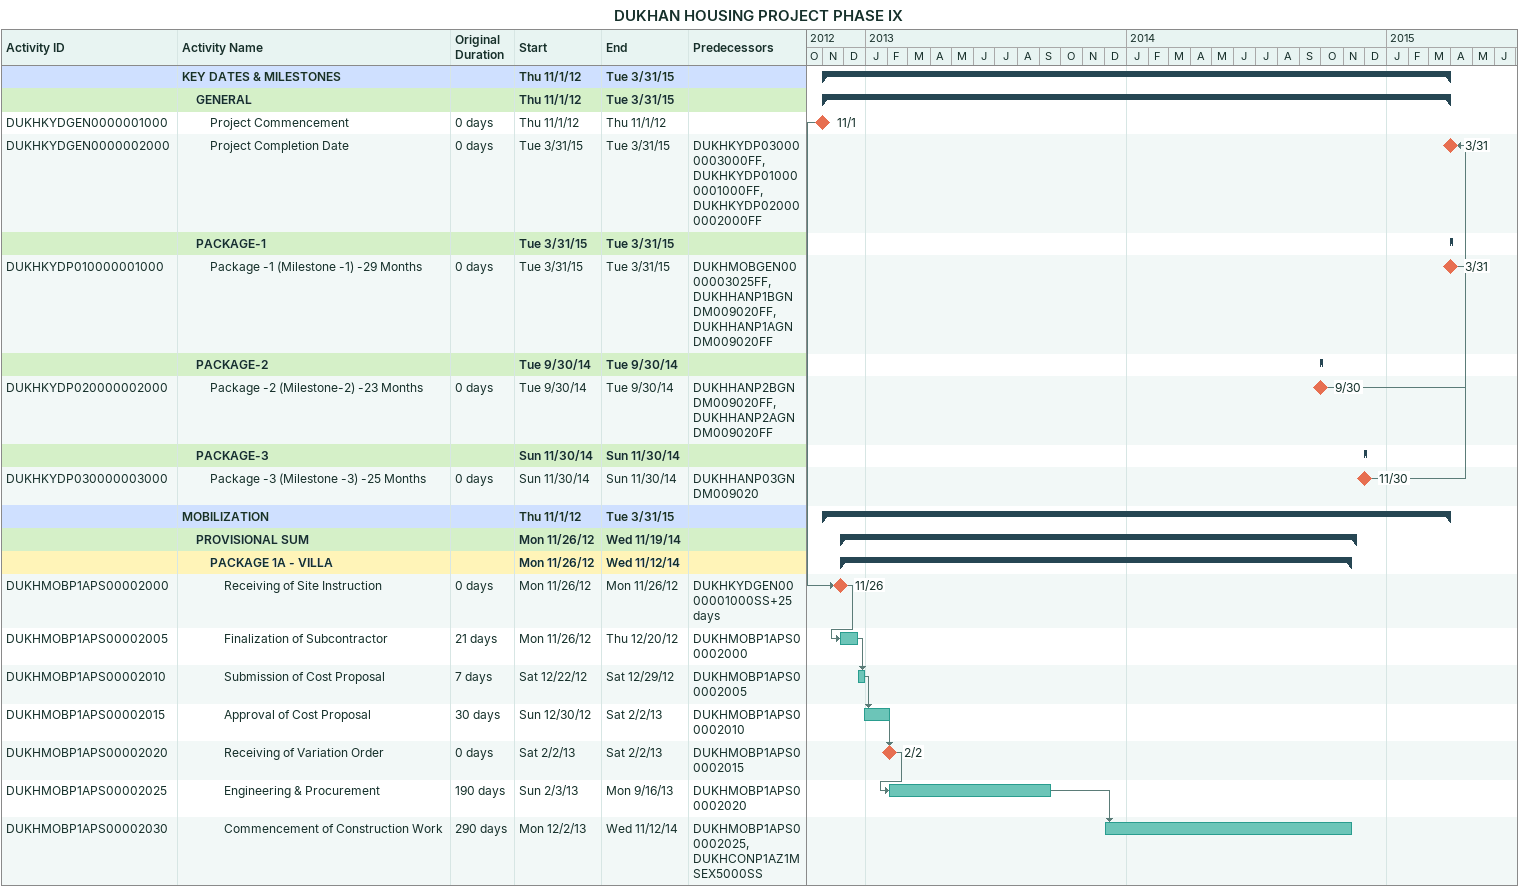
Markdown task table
DUKHAN HOUSING PROJECT PHASE IX

| ID | Level | Task | Original duration | Start | Finish | Predecessors |
|---|---|---|---|---|---|---|
|  | 1 | **KEY DATES & MILESTONES** |  | 2012-11-01 | 2015-03-31 |  |
|  | 2 | **GENERAL** |  | 2012-11-01 | 2015-03-31 |  |
| DUKHKYDGEN0000001000 | 3 | Project Commencement | 0d | 2012-11-01 | 2012-11-01 |  |
| DUKHKYDGEN0000002000 | 3 | Project Completion Date | 0d | 2015-03-31 | 2015-03-31 | DUKHKYDP030000003000FF, DUKHKYDP010000001000FF, DUKHKYDP020000002000FF |
|  | 2 | **PACKAGE-1** |  | 2015-03-31 | 2015-03-31 |  |
| DUKHKYDP010000001000 | 3 | Package -1 (Milestone -1) -29 Months | 0d | 2015-03-31 | 2015-03-31 | DUKHMOBGEN0000003025FF, DUKHHANP1BGNDM009020FF, DUKHHANP1AGNDM009020FF |
|  | 2 | **PACKAGE-2** |  | 2014-09-30 | 2014-09-30 |  |
| DUKHKYDP020000002000 | 3 | Package -2 (Milestone-2) -23 Months | 0d | 2014-09-30 | 2014-09-30 | DUKHHANP2BGNDM009020FF, DUKHHANP2AGNDM009020FF |
|  | 2 | **PACKAGE-3** |  | 2014-11-30 | 2014-11-30 |  |
| DUKHKYDP030000003000 | 3 | Package -3 (Milestone -3) -25 Months | 0d | 2014-11-30 | 2014-11-30 | DUKHHANP03GNDM009020 |
|  | 1 | **MOBILIZATION** |  | 2012-11-01 | 2015-03-31 |  |
|  | 2 | **PROVISIONAL SUM** |  | 2012-11-26 | 2014-11-19 |  |
|  | 3 | **PACKAGE 1A - VILLA** |  | 2012-11-26 | 2014-11-12 |  |
| DUKHMOBP1APS00002000 | 4 | Receiving of Site Instruction | 0d | 2012-11-26 | 2012-11-26 | DUKHKYDGEN0000001000SS+25d |
| DUKHMOBP1APS00002005 | 4 | Finalization of Subcontractor | 21d | 2012-11-26 | 2012-12-20 | DUKHMOBP1APS00002000 |
| DUKHMOBP1APS00002010 | 4 | Submission of Cost Proposal | 7d | 2012-12-22 | 2012-12-29 | DUKHMOBP1APS00002005 |
| DUKHMOBP1APS00002015 | 4 | Approval of Cost Proposal | 30d | 2012-12-30 | 2013-02-02 | DUKHMOBP1APS00002010 |
| DUKHMOBP1APS00002020 | 4 | Receiving of Variation Order | 0d | 2013-02-02 | 2013-02-02 | DUKHMOBP1APS00002015 |
| DUKHMOBP1APS00002025 | 4 | Engineering & Procurement | 190d | 2013-02-03 | 2013-09-16 | DUKHMOBP1APS00002020 |
| DUKHMOBP1APS00002030 | 4 | Commencement of Construction Work | 290d | 2013-12-02 | 2014-11-12 | DUKHMOBP1APS00002025, DUKHCONP1AZ1MSEX5000SS |
